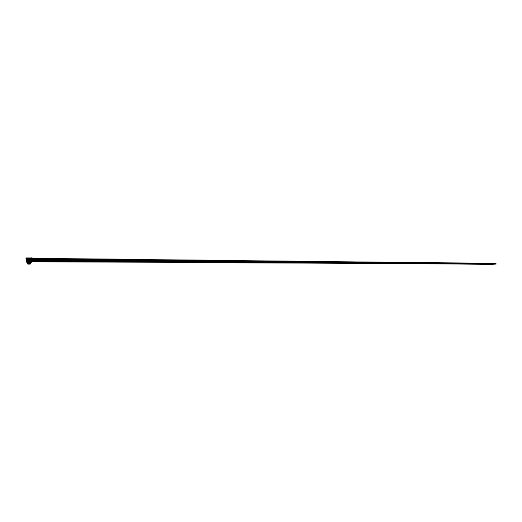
<?xml version="1.0" encoding="UTF-8"?>
<svg xmlns="http://www.w3.org/2000/svg" width="522" height="522" viewBox="0 0 522 522"><rect width="100%" height="100%" fill="white"/><g stroke="black" fill="none" stroke-linecap="round" stroke-linejoin="round"><path stroke-width="0.78" d="M31.451 258.038L30.85 262.351M31.216 260.915L31.986 258.038L26.1 258.038L26.87 262.351L31.216 262.351L31.216 260.902L26.87 260.915M31.196 259.303L31.783 259.649L31.196 259.649L31.268 259.303M26.485 259.48L31.601 259.48M26.674 260.197L31.633 260.263L31.633 260.608L31.046 260.608L31 260.178M30.889 261.222L31.483 261.222M30.889 261.568L31.483 261.568L31.411 261.222M26.87 261.62L31.216 261.62M26.87 262.338L31.216 262.338M29.878 263.786L30.302 263.786M392.89 262.879L31.34 260.263L31.34 260.608L392.89 263.225M422.442 263.088L494.869 263.617L494.869 263.962L410.272 263.349M301.429 261.809L31.49 259.303L31.49 259.649L301.429 262.155M313.618 261.92L354.836 262.305M376.897 262.507L411.147 262.827M422.755 262.938L495.9 263.617L495.9 263.962L422.755 263.284M313.618 262.266L347.287 262.579M373.993 262.827L375.736 262.847M385.601 262.938L392.57 263.003M26.746 258.579L26.896 259.297M31.862 258.344L31.862 258.69M31.796 258.742L26.289 258.742L31.94 258.69L31.94 258.344L31.3 258.755M31.712 259.303L31.712 259.649M31.607 258.344L31.607 258.69M31.529 259.303L31.529 259.649M31.561 260.263L31.561 260.608M31.418 258.344L31.418 258.69M31.118 260.263L31.118 260.608M30.968 261.222L30.968 261.568M30.302 262.351L30.217 263.786M29.878 262.351L29.963 263.786M29.774 262.351L29.774 263.786L28.827 263.786L28.827 262.351M29.689 262.351L29.689 263.786M29.349 262.351L29.434 263.786M29.258 262.351L29.258 263.786M29.173 262.351L29.173 263.786M28.912 262.351L28.912 263.786M28.723 262.351L28.723 263.786L28.299 263.786L28.299 262.351M28.638 262.351L28.638 263.786M28.384 262.351L28.384 263.786M28.142 262.351L28.142 263.786L27.718 263.786L27.718 262.351M28.064 262.351L28.064 263.786M27.803 262.351L27.803 263.786M493.153 263.617L31.189 261.222L31.15 261.568L493.153 263.962L493.153 263.617M491.326 263.617L31.64 258.344L31.64 258.69L491.326 263.962L491.326 263.617"/></g></svg>
